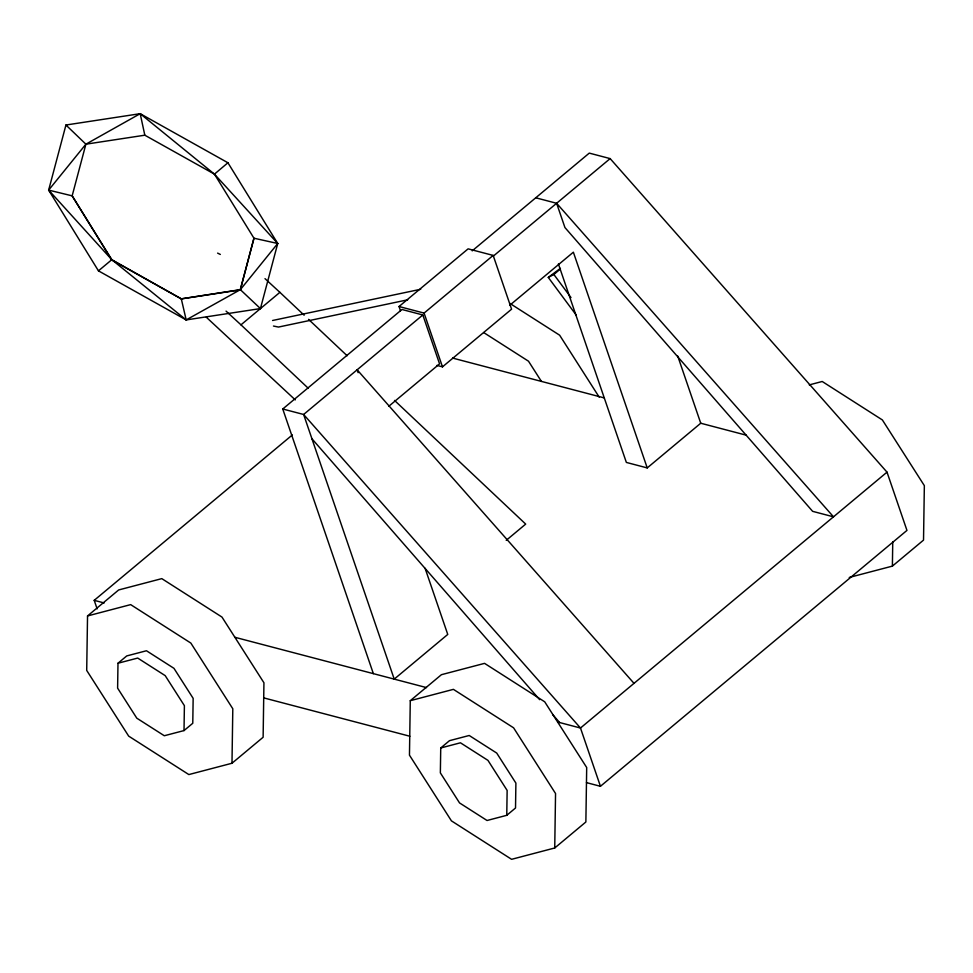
<?xml version="1.0" encoding="UTF-8"?>
<svg xmlns="http://www.w3.org/2000/svg" width="973" height="973" viewBox="0 0 973 973"><rect width="100%" height="100%" fill="white"/><g stroke="black" fill="none" stroke-linecap="round" stroke-linejoin="round"><path stroke-width="1.46" d="M87.534 615.945L86.706 670.421L128.679 736.123L188.847 774.569L231.988 763.246L263.124 737.254L263.938 682.778L221.978 617.077L161.798 578.631L118.67 589.954L87.534 615.945L130.662 604.622L190.842 643.068L232.802 708.77L231.988 763.246M117.988 663.233L117.611 688.142L136.792 718.171L164.303 735.746L184.019 730.577L192.776 723.267L193.153 698.359L173.96 668.329L146.461 650.755L126.745 655.924L117.988 663.233L137.704 658.064L165.203 675.639L184.396 705.668L184.019 730.577M410.278 700.694L409.463 755.157L451.423 820.859L511.603 859.317L554.732 847.982L585.868 821.99L586.695 767.527L544.722 701.813L484.554 663.367L441.426 674.69L410.278 700.694L453.406 689.358L513.586 727.816L555.547 793.518L554.732 847.982M440.733 747.982L440.355 772.878L459.536 802.92L487.047 820.494L506.763 815.313L515.52 808.004L515.897 783.107L496.716 753.066L469.205 735.491L449.49 740.672L440.733 747.982L460.448 742.8L487.959 760.375L507.14 790.417L506.763 815.313M849.259 577.439L892.387 566.116L892.752 541.888M48.65 190.112L65.945 125.018L140.197 113.683L227.925 162.759L277.731 243.493L260.436 308.587L186.184 319.922L98.455 270.847L48.65 190.112L85.892 144.186L140.197 113.683L214.449 174.143L277.731 243.493L240.355 289.662L186.184 319.922L111.81 259.694L48.65 190.112L72.16 195.853L111.81 259.694L181.306 298.869L240.246 289.881L253.965 238.215L214.449 174.143L144.819 135.198L85.892 144.186L65.945 125.018M85.892 144.186L72.16 195.853L111.688 259.925L181.306 298.869L240.355 289.662L260.436 308.587M240.355 289.662L253.965 238.215L277.731 243.493M214.449 174.143L227.925 162.759M98.455 270.847L111.81 259.694M226.064 311.129L240.976 324.836L279.896 292.35L304.148 315.203M400.487 310.764L399.039 306.519L468.122 248.845L493.165 255.413L511.579 309.183L442.484 366.857L436.926 365.398M373.352 673.632L282.754 409.001L401.958 309.487L422.817 314.972L439.565 363.878L388.872 406.203M472.197 250.852L589.273 153.114L610.144 158.599L887.011 472.148L906.958 530.407L600.438 786.293L586.464 782.62M399.039 306.519L424.082 313.087L493.165 255.413M422.817 314.972L303.625 414.474L282.754 409.001M493.068 256.325L610.144 158.599M97.13 608.867L94.211 600.341L292.338 434.943M509.816 305.242L573.365 252.189L647.227 467.916L700.742 423.231L746.218 435.174M576.198 315.057L548.286 277.427L560.375 268.341M548.286 277.427L553.844 274.471L560.412 268.986M506.228 540.343L525.688 524.094L394.527 400.426M887.011 472.148L580.492 728.023L557.626 722.015M892.387 566.116L923.523 540.112L924.35 485.649L882.377 419.947L822.209 381.489L809.268 384.894M272.562 320.494L420.713 289.261M407.711 299.806L278.485 327.062L273.449 326.04M535.746 197.799L556.617 203.272L833.496 516.821L812.625 511.336L564.936 227.548L556.617 203.272M452.603 358.076L604.075 397.86M647.227 467.916L626.357 462.43L558.405 263.963M94.211 600.341L104.184 602.956M234.882 637.279L426.502 687.595M263.719 697.884L409.852 736.245M217.611 253.114L220.324 254.44M509.706 303.296L559.633 335.199L599.186 397.118M483.69 332.559L528.497 361.202L541.402 381.392M264.997 278.643L279.896 292.35M206.288 317.198L295.269 399.891M308.55 319.363L347.13 355.741M240.976 324.836L308.21 388.227M634.007 683.35L357.14 369.801L358.113 372.659M311.932 438.762L539.65 699.66M552.628 714.535L559.621 722.538M553.844 274.471L570.981 297.556M677.719 355.996L700.742 423.231M600.438 786.293L580.492 728.023L303.625 414.474L394.223 679.118L447.75 634.432L425.092 568.281M424.082 313.087L442.484 366.857M181.306 298.869L186.184 319.922M140.197 113.683L144.819 135.198"/></g></svg>
